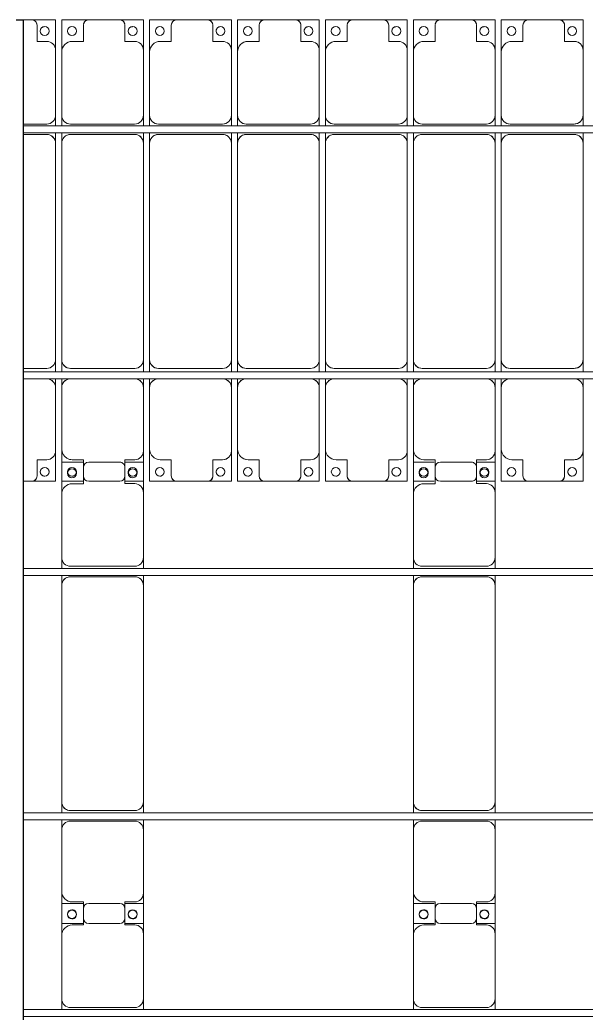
# Model space of a CAD drawing. Header units: millimetres. Extents: x -496478 to -186190, y -204059 to -87354.
# Drawn here: x -349212 to -345992, y -100932 to -95283 of the extents above; entities that cross this region are included whole.
import ezdxf

# ---------------------------------------------------------------- set-up
doc = ezdxf.new("R2010")
doc.units = ezdxf.units.MM
for name, color, linetype, lineweight in [('A-DETL-MBND', 5, 'Continuous', 9), ('A-GENM', 13, 'Continuous', 9), ('S-BEAM', 12, 'Continuous', 9)]:
    doc.layers.add(name, color=color, linetype=linetype, lineweight=lineweight)

# ---------------------------------------------------------------- blocks, each defined once
blk = doc.blocks.new('Dải phao đi lại kèm đỡ invester - DẢI PHAO ĐI LẠI-V1-BỐ TRÍ KHUNG KẾT CẤU BÈ PIN 01')
at = {"layer": 'A-DETL-MBND', "color": 8}
for p, q in [((89588.2, 1312.2), (89540, 1312.2)), ((89588.2, 1312.2), (89723.4, 1312.2)), ((89723.4, 1312.2), (89588.2, 1312.2)), ((89723.4, 1312.2), (89723.4, 1139.7)), ((89758.4, 1312.2), (89911.8, 1312.2)), ((89758.4, 1129.7), (89758.4, 1312.2)), ((89911.8, 1312.2), (89758.4, 1312.2)), ((90088.2, 1312.2), (89911.8, 1312.2)), ((90088.2, 1312.2), (90223.4, 1312.2)), ((90223.4, 1312.2), (90088.2, 1312.2)), ((90223.4, 1312.2), (90223.4, 1139.7)), ((90258.4, 1312.2), (90411.8, 1312.2)), ((90258.4, 1129.7), (90258.4, 1312.2)), ((90411.8, 1312.2), (90258.4, 1312.2)), ((90588.2, 1312.2), (90411.8, 1312.2)), ((90588.2, 1312.2), (90723.4, 1312.2)), ((90723.4, 1312.2), (90588.2, 1312.2)), ((90723.4, 1312.2), (90723.4, 1139.7)), ((90758.4, 1312.2), (90911.8, 1312.2)), ((90758.4, 1129.7), (90758.4, 1312.2)), ((90911.8, 1312.2), (90758.4, 1312.2)), ((91088.2, 1312.2), (90911.8, 1312.2)), ((91088.2, 1312.2), (91223.4, 1312.2)), ((91223.4, 1312.2), (91088.2, 1312.2)), ((91223.4, 1312.2), (91223.4, 1139.7)), ((91258.4, 1312.2), (91411.8, 1312.2)), ((91258.4, 1129.7), (91258.4, 1312.2)), ((91411.8, 1312.2), (91258.4, 1312.2)), ((91588.2, 1312.2), (91411.8, 1312.2)), ((91588.2, 1312.2), (91723.4, 1312.2)), ((91723.4, 1312.2), (91588.2, 1312.2)), ((91723.4, 1312.2), (91723.4, 1139.7)), ((91758.4, 1312.2), (91911.8, 1312.2)), ((91758.4, 1129.7), (91758.4, 1312.2)), ((91911.8, 1312.2), (91758.4, 1312.2)), ((92088.2, 1312.2), (91911.8, 1312.2)), ((92088.2, 1312.2), (92223.4, 1312.2)), ((92223.4, 1312.2), (92088.2, 1312.2)), ((92223.4, 1312.2), (92223.4, 1139.7)), ((92258.4, 1312.2), (92411.8, 1312.2)), ((92258.4, 1129.7), (92258.4, 1312.2)), ((92411.8, 1312.2), (92258.4, 1312.2)), ((92588.2, 1312.2), (92411.8, 1312.2)), ((92588.2, 1312.2), (92723.4, 1312.2)), ((92723.4, 1312.2), (92588.2, 1312.2)), ((92723.4, 1312.2), (92723.4, 1139.7)), ((89618.2, 1189.7), (89618.2, 1282.2)), ((89881.8, 1282.2), (89881.8, 1189.7)), ((90118.2, 1189.7), (90118.2, 1282.2)), ((90381.8, 1282.2), (90381.8, 1189.7)), ((90618.2, 1189.7), (90618.2, 1282.2)), ((90881.8, 1282.2), (90881.8, 1189.7)), ((91118.2, 1189.7), (91118.2, 1282.2)), ((91381.8, 1282.2), (91381.8, 1189.7)), ((91618.2, 1189.7), (91618.2, 1282.2)), ((91881.8, 1282.2), (91881.8, 1189.7)), ((92118.2, 1189.7), (92118.2, 1282.2)), ((92381.8, 1282.2), (92381.8, 1189.7)), ((92618.2, 1189.7), (92618.2, 1282.2)), ((89673.4, 1189.7), (89618.2, 1189.7)), ((89881.8, 1189.7), (89818.4, 1189.7)), ((90173.4, 1189.7), (90118.2, 1189.7)), ((90381.8, 1189.7), (90318.4, 1189.7)), ((90673.4, 1189.7), (90618.2, 1189.7)), ((90881.8, 1189.7), (90818.4, 1189.7)), ((91173.4, 1189.7), (91118.2, 1189.7)), ((91381.8, 1189.7), (91318.4, 1189.7)), ((91673.4, 1189.7), (91618.2, 1189.7)), ((91881.8, 1189.7), (91818.4, 1189.7)), ((92173.4, 1189.7), (92118.2, 1189.7)), ((92381.8, 1189.7), (92318.4, 1189.7)), ((92673.4, 1189.7), (92618.2, 1189.7)), ((89723.4, 769.7), (89723.4, 1139.7)), ((90223.4, 769.7), (90223.4, 1139.7)), ((90723.4, 769.7), (90723.4, 1139.7)), ((91223.4, 769.7), (91223.4, 1139.7)), ((91723.4, 769.7), (91723.4, 1139.7)), ((92223.4, 769.7), (92223.4, 1139.7)), ((92723.4, 769.7), (92723.4, 1139.7)), ((89758.4, 1129.7), (89758.4, 769.7)), ((90258.4, 1129.7), (90258.4, 769.7)), ((90758.4, 1129.7), (90758.4, 769.7)), ((91258.4, 1129.7), (91258.4, 769.7)), ((91758.4, 1129.7), (91758.4, 769.7)), ((92258.4, 1129.7), (92258.4, 769.7)), ((89723.4, 769.7), (89723.4, 709.7)), ((89758.4, 709.7), (89758.4, 769.7)), ((90223.4, 769.7), (90223.4, 709.7)), ((90258.4, 709.7), (90258.4, 769.7)), ((90723.4, 769.7), (90723.4, 709.7)), ((90758.4, 709.7), (90758.4, 769.7)), ((91223.4, 769.7), (91223.4, 709.7)), ((91258.4, 709.7), (91258.4, 769.7)), ((91723.4, 769.7), (91723.4, 709.7)), ((91758.4, 709.7), (91758.4, 769.7)), ((92223.4, 769.7), (92223.4, 709.7)), ((92258.4, 709.7), (92258.4, 769.7)), ((92723.4, 769.7), (92723.4, 709.7)), ((89540, 719.7), (89673.4, 719.7)), ((89808.4, 719.7), (90173.4, 719.7)), ((90308.4, 719.7), (90673.4, 719.7)), ((90808.4, 719.7), (91173.4, 719.7)), ((91308.4, 719.7), (91673.4, 719.7)), ((91808.4, 719.7), (92173.4, 719.7)), ((92308.4, 719.7), (92673.4, 719.7)), ((89673.4, 660.3), (89540, 660.3)), ((89723.4, 669.7), (89723.4, 610.3)), ((89758.4, 610.3), (89758.4, 669.7)), ((90173.4, 660.3), (89808.4, 660.3)), ((90223.4, 669.7), (90223.4, 610.3)), ((90258.4, 610.3), (90258.4, 669.7)), ((90673.4, 660.3), (90308.4, 660.3)), ((90723.4, 669.7), (90723.4, 610.3)), ((90758.4, 610.3), (90758.4, 669.7)), ((91173.4, 660.3), (90808.4, 660.3)), ((91223.4, 669.7), (91223.4, 610.3)), ((91258.4, 610.3), (91258.4, 669.7)), ((91673.4, 660.3), (91308.4, 660.3)), ((91723.4, 669.7), (91723.4, 610.3)), ((91758.4, 610.3), (91758.4, 669.7)), ((92173.4, 660.3), (91808.4, 660.3)), ((92223.4, 669.7), (92223.4, 610.3)), ((92258.4, 610.3), (92258.4, 669.7)), ((92673.4, 660.3), (92308.4, 660.3)), ((92723.4, 669.7), (92723.4, 610.3)), ((89723.4, -620.3), (89723.4, 610.3)), ((89758.4, 610.3), (89758.4, -620.3)), ((90223.4, -620.3), (90223.4, 610.3)), ((90258.4, 610.3), (90258.4, -620.3)), ((90723.4, -620.3), (90723.4, 610.3)), ((90758.4, 610.3), (90758.4, -620.3)), ((91223.4, -620.3), (91223.4, 610.3)), ((91258.4, 610.3), (91258.4, -620.3)), ((91723.4, -620.3), (91723.4, 610.3)), ((91758.4, 610.3), (91758.4, -620.3)), ((92223.4, -620.3), (92223.4, 610.3)), ((92258.4, 610.3), (92258.4, -620.3)), ((92723.4, -620.3), (92723.4, 610.3)), ((89723.4, -620.3), (89723.4, -690.3)), ((89758.4, -690.3), (89758.4, -620.3)), ((90223.4, -620.3), (90223.4, -690.3)), ((90258.4, -690.3), (90258.4, -620.3)), ((90723.4, -620.3), (90723.4, -690.3)), ((90758.4, -690.3), (90758.4, -620.3)), ((91223.4, -620.3), (91223.4, -690.3)), ((91258.4, -690.3), (91258.4, -620.3)), ((91723.4, -620.3), (91723.4, -690.3)), ((91758.4, -690.3), (91758.4, -620.3)), ((92223.4, -620.3), (92223.4, -690.3)), ((92258.4, -690.3), (92258.4, -620.3)), ((92723.4, -620.3), (92723.4, -690.3)), ((89540, -670.3), (89673.4, -670.3)), ((89808.4, -670.3), (90173.4, -670.3)), ((90308.4, -670.3), (90673.4, -670.3)), ((90808.4, -670.3), (91173.4, -670.3)), ((91308.4, -670.3), (91673.4, -670.3)), ((91808.4, -670.3), (92173.4, -670.3)), ((92308.4, -670.3), (92673.4, -670.3)), ((89723.4, -730.3), (89723.4, -779.7)), ((89758.4, -779.7), (89758.4, -730.3)), ((90223.4, -730.3), (90223.4, -779.7)), ((90258.4, -779.7), (90258.4, -730.3)), ((90723.4, -730.3), (90723.4, -779.7)), ((90758.4, -779.7), (90758.4, -730.3)), ((91223.4, -730.3), (91223.4, -779.7)), ((91258.4, -779.7), (91258.4, -730.3)), ((91723.4, -730.3), (91723.4, -779.7)), ((91758.4, -779.7), (91758.4, -730.3)), ((92223.4, -730.3), (92223.4, -779.7)), ((92258.4, -779.7), (92258.4, -730.3)), ((92723.4, -730.3), (92723.4, -779.7)), ((89723.4, -1139.7), (89723.4, -779.7)), ((89758.4, -779.7), (89758.4, -1129.7)), ((90223.4, -1139.7), (90223.4, -779.7)), ((90258.4, -779.7), (90258.4, -1129.7)), ((90723.4, -1139.7), (90723.4, -779.7)), ((90758.4, -779.7), (90758.4, -1129.7)), ((91223.4, -1139.7), (91223.4, -779.7)), ((91258.4, -779.7), (91258.4, -1129.7)), ((91723.4, -1139.7), (91723.4, -779.7)), ((91758.4, -779.7), (91758.4, -1129.7)), ((92223.4, -1139.7), (92223.4, -779.7)), ((92258.4, -779.7), (92258.4, -1129.7)), ((92723.4, -1139.7), (92723.4, -779.7)), ((89758.4, -1312.2), (89758.4, -1129.7)), ((90258.4, -1312.2), (90258.4, -1129.7)), ((90758.4, -1312.2), (90758.4, -1129.7)), ((91258.4, -1312.2), (91258.4, -1129.7)), ((91758.4, -1312.2), (91758.4, -1129.7)), ((92258.4, -1312.2), (92258.4, -1129.7)), ((89723.4, -1139.7), (89723.4, -1312.2)), ((90223.4, -1139.7), (90223.4, -1312.2)), ((90723.4, -1139.7), (90723.4, -1312.2)), ((91223.4, -1139.7), (91223.4, -1312.2)), ((91723.4, -1139.7), (91723.4, -1312.2)), ((92223.4, -1139.7), (92223.4, -1312.2)), ((92723.4, -1139.7), (92723.4, -1312.2)), ((89618.2, -1282.2), (89618.2, -1189.7)), ((89618.2, -1189.7), (89673.4, -1189.7)), ((89818.4, -1189.7), (89881.8, -1189.7)), ((89881.8, -1189.7), (89881.8, -1282.2)), ((90118.2, -1282.2), (90118.2, -1189.7)), ((90118.2, -1189.7), (90173.4, -1189.7)), ((90318.4, -1189.7), (90381.8, -1189.7)), ((90381.8, -1189.7), (90381.8, -1282.2)), ((90618.2, -1282.2), (90618.2, -1189.7)), ((90618.2, -1189.7), (90673.4, -1189.7)), ((90818.4, -1189.7), (90881.8, -1189.7)), ((90881.8, -1189.7), (90881.8, -1282.2)), ((91118.2, -1282.2), (91118.2, -1189.7)), ((91118.2, -1189.7), (91173.4, -1189.7)), ((91318.4, -1189.7), (91381.8, -1189.7)), ((91381.8, -1189.7), (91381.8, -1282.2)), ((91618.2, -1282.2), (91618.2, -1189.7)), ((91618.2, -1189.7), (91673.4, -1189.7)), ((91818.4, -1189.7), (91881.8, -1189.7)), ((91881.8, -1189.7), (91881.8, -1282.2)), ((92118.2, -1282.2), (92118.2, -1189.7)), ((92118.2, -1189.7), (92173.4, -1189.7)), ((92318.4, -1189.7), (92381.8, -1189.7)), ((92381.8, -1189.7), (92381.8, -1282.2)), ((92618.2, -1282.2), (92618.2, -1189.7)), ((92618.2, -1189.7), (92673.4, -1189.7)), ((89540, -1312.2), (89588.2, -1312.2)), ((89723.4, -1312.2), (89588.2, -1312.2)), ((89588.2, -1312.2), (89723.4, -1312.2)), ((89881.8, -1312.2), (89758.4, -1312.2)), ((89911.8, -1312.2), (90088.2, -1312.2)), ((90223.4, -1312.2), (90118.2, -1312.2)), ((90411.8, -1312.2), (90258.4, -1312.2)), ((90258.4, -1312.2), (90411.8, -1312.2)), ((90411.8, -1312.2), (90588.2, -1312.2)), ((90723.4, -1312.2), (90588.2, -1312.2)), ((90588.2, -1312.2), (90723.4, -1312.2)), ((90911.8, -1312.2), (90758.4, -1312.2)), ((90758.4, -1312.2), (90911.8, -1312.2)), ((90911.8, -1312.2), (91088.2, -1312.2)), ((91223.4, -1312.2), (91088.2, -1312.2)), ((91088.2, -1312.2), (91223.4, -1312.2)), ((91411.8, -1312.2), (91258.4, -1312.2)), ((91258.4, -1312.2), (91411.8, -1312.2)), ((91411.8, -1312.2), (91588.2, -1312.2)), ((91723.4, -1312.2), (91588.2, -1312.2)), ((91588.2, -1312.2), (91723.4, -1312.2)), ((91876.4, -1312.2), (91758.4, -1312.2)), ((91911.8, -1312.2), (92088.2, -1312.2)), ((92223.4, -1312.2), (92118.2, -1312.2)), ((92411.8, -1312.2), (92258.4, -1312.2)), ((92258.4, -1312.2), (92411.8, -1312.2)), ((92411.8, -1312.2), (92588.2, -1312.2)), ((92723.4, -1312.2), (92588.2, -1312.2)), ((92588.2, -1312.2), (92723.4, -1312.2))]:
    blk.add_line(p, q, dxfattribs=at)
for centre, radius, start, end in [((89588.2, 1282.2), 30, 360, 90), ((89588.2, 1282.2), 30, 75, 90), ((89588.2, 1282.2), 30, 15, 90), ((89588.2, 1282.2), 30, 75, 90), ((89911.8, 1282.2), 30, 90, 180), ((89911.8, 1282.2), 30, 90, 165), ((89911.8, 1282.2), 30, 90, 105), ((89911.8, 1282.2), 30, 90, 105), ((90088.2, 1282.2), 30, 0, 90), ((90088.2, 1282.2), 30, 75, 90), ((90088.2, 1282.2), 30, 15, 90), ((90088.2, 1282.2), 30, 75, 90), ((90411.8, 1282.2), 30, 90, 180), ((90411.8, 1282.2), 30, 90, 165), ((90411.8, 1282.2), 30, 90, 105), ((90411.8, 1282.2), 30, 90, 105), ((90588.2, 1282.2), 30, 0, 90), ((90588.2, 1282.2), 30, 75, 90), ((90588.2, 1282.2), 30, 15, 90), ((90588.2, 1282.2), 30, 75, 90), ((90911.8, 1282.2), 30, 90, 180), ((90911.8, 1282.2), 30, 90, 165), ((90911.8, 1282.2), 30, 90, 105), ((90911.8, 1282.2), 30, 90, 105), ((91088.2, 1282.2), 30, 360, 90), ((91088.2, 1282.2), 30, 75, 90), ((91088.2, 1282.2), 30, 15, 90), ((91088.2, 1282.2), 30, 75, 90), ((91411.8, 1282.2), 30, 90, 180), ((91411.8, 1282.2), 30, 90, 165), ((91411.8, 1282.2), 30, 90, 105), ((91411.8, 1282.2), 30, 90, 105), ((91588.2, 1282.2), 30, 0, 90), ((91588.2, 1282.2), 30, 75, 90), ((91588.2, 1282.2), 30, 15, 90), ((91588.2, 1282.2), 30, 75, 90), ((91911.8, 1282.2), 30, 90, 180), ((91911.8, 1282.2), 30, 90, 165), ((91911.8, 1282.2), 30, 90, 105), ((91911.8, 1282.2), 30, 90, 105), ((92088.2, 1282.2), 30, 0, 90), ((92088.2, 1282.2), 30, 75, 90), ((92088.2, 1282.2), 30, 15, 90), ((92088.2, 1282.2), 30, 75, 90), ((92411.8, 1282.2), 30, 90, 180), ((92411.8, 1282.2), 30, 90, 165), ((92411.8, 1282.2), 30, 90, 105), ((92411.8, 1282.2), 30, 90, 105), ((92588.2, 1282.2), 30, 360, 90), ((92588.2, 1282.2), 30, 75, 90), ((92588.2, 1282.2), 30, 15, 90), ((92588.2, 1282.2), 30, 75, 90), ((89661.8, 1248.6), 25, 90, 270), ((89661.8, 1248.6), 25, 150, 180), ((89661.8, 1248.6), 25, 120, 135), ((89661.8, 1248.6), 25, 90, 105), ((89661.8, 1248.6), 25, 270, 90), ((89816.8, 1248.6), 25, 90, 270), ((89816.8, 1248.6), 25, 270, 90), ((90161.8, 1248.6), 25, 90, 270), ((90161.8, 1248.6), 25, 150, 180), ((90161.8, 1248.6), 25, 120, 135), ((90161.8, 1248.6), 25, 90, 105), ((90161.8, 1248.6), 25, 270, 90), ((90316.8, 1248.6), 25, 90, 270), ((90316.8, 1248.6), 25, 270, 90), ((90661.8, 1248.6), 25, 90, 270), ((90661.8, 1248.6), 25, 150, 180), ((90661.8, 1248.6), 25, 120, 135), ((90661.8, 1248.6), 25, 90, 105), ((90661.8, 1248.6), 25, 270, 90), ((90816.8, 1248.6), 25, 90, 270), ((90816.8, 1248.6), 25, 270, 90), ((91161.8, 1248.6), 25, 90, 270), ((91161.8, 1248.6), 25, 150, 180), ((91161.8, 1248.6), 25, 120, 135), ((91161.8, 1248.6), 25, 90, 105), ((91161.8, 1248.6), 25, 270, 90), ((91316.8, 1248.6), 25, 90, 270), ((91316.8, 1248.6), 25, 270, 90), ((91661.8, 1248.6), 25, 90, 270), ((91661.8, 1248.6), 25, 150, 180), ((91661.8, 1248.6), 25, 120, 135), ((91661.8, 1248.6), 25, 90, 105), ((91661.8, 1248.6), 25, 270, 90), ((91816.8, 1248.6), 25, 90, 270), ((91816.8, 1248.6), 25, 270, 90), ((92161.8, 1248.6), 25, 90, 270), ((92161.8, 1248.6), 25, 150, 180), ((92161.8, 1248.6), 25, 120, 135), ((92161.8, 1248.6), 25, 90, 105), ((92161.8, 1248.6), 25, 270, 90), ((92316.8, 1248.6), 25, 90, 270), ((92316.8, 1248.6), 25, 270, 90), ((92661.8, 1248.6), 25, 90, 270), ((92661.8, 1248.6), 25, 150, 180), ((92661.8, 1248.6), 25, 120, 135), ((92661.8, 1248.6), 25, 90, 105), ((92661.8, 1248.6), 25, 270, 90), ((89673.4, 1139.7), 50, 0, 90), ((89673.4, 1139.7), 50, 45, 90), ((89818.4, 1129.7), 60, 90, 180), ((89818.4, 1129.7), 60, 90, 135), ((90173.4, 1139.7), 50, 360, 90), ((90173.4, 1139.7), 50, 45, 90), ((90318.4, 1129.7), 60, 90, 180), ((90318.4, 1129.7), 60, 90, 135), ((90673.4, 1139.7), 50, 360, 90), ((90673.4, 1139.7), 50, 45, 90), ((90818.4, 1129.7), 60, 90, 180), ((90818.4, 1129.7), 60, 90, 135), ((91173.4, 1139.7), 50, 0, 90), ((91173.4, 1139.7), 50, 45, 90), ((91318.4, 1129.7), 60, 90, 180), ((91318.4, 1129.7), 60, 90, 135), ((91673.4, 1139.7), 50, 360, 90), ((91673.4, 1139.7), 50, 45, 90), ((91818.4, 1129.7), 60, 90, 180), ((91818.4, 1129.7), 60, 90, 135), ((92173.4, 1139.7), 50, 360, 90), ((92173.4, 1139.7), 50, 45, 90), ((92318.4, 1129.7), 60, 90, 180), ((92318.4, 1129.7), 60, 90, 135), ((92673.4, 1139.7), 50, 0, 90), ((92673.4, 1139.7), 50, 45, 83.096), ((89673.4, 769.7), 50, 270, 0), ((89808.4, 769.7), 50, 180, 270), ((90173.4, 769.7), 50, 270, 0), ((90308.4, 769.7), 50, 180, 270), ((90673.4, 769.7), 50, 270, 360), ((90808.4, 769.7), 50, 180, 270), ((91173.4, 769.7), 50, 270, 0), ((91308.4, 769.7), 50, 180, 270), ((91673.4, 769.7), 50, 270, 360), ((91808.4, 769.7), 50, 180, 270), ((92173.4, 769.7), 50, 270, 360), ((92308.4, 769.7), 50, 180, 270), ((92673.4, 769.7), 50, 270, 0), ((89673.4, 769.7), 50, 270, 315), ((89808.4, 769.7), 50, 225, 270), ((90173.4, 769.7), 50, 270, 315), ((90308.4, 769.7), 50, 225, 270), ((90673.4, 769.7), 50, 270, 315), ((90808.4, 769.7), 50, 225, 270), ((91173.4, 769.7), 50, 270, 315), ((91308.4, 769.7), 50, 225, 270), ((91673.4, 769.7), 50, 270, 315), ((91808.4, 769.7), 50, 225, 270), ((92173.4, 769.7), 50, 270, 315), ((92308.4, 769.7), 50, 225, 270), ((92673.4, 769.7), 50, 276.8968, 315), ((89673.4, 610.3), 50, 360, 90), ((89673.4, 610.3), 50, 15, 90), ((89808.4, 610.3), 50, 90, 180), ((89808.4, 610.3), 50, 105, 180), ((90173.4, 610.3), 50, 0, 90), ((90173.4, 610.3), 50, 15, 90), ((90308.4, 610.3), 50, 90, 180), ((90308.4, 610.3), 50, 139.8229, 180), ((90308.4, 610.3), 50, 105, 135), ((90673.4, 610.3), 50, 360, 90), ((90673.4, 610.3), 50, 15, 90), ((90808.4, 610.3), 50, 90, 180), ((90808.4, 610.3), 50, 105, 180), ((91173.4, 610.3), 50, 0, 90), ((91173.4, 610.3), 50, 15, 90), ((91308.4, 610.3), 50, 90, 180), ((91308.4, 610.3), 50, 105, 180), ((91673.4, 610.3), 50, 0, 90), ((91673.4, 610.3), 50, 15, 90), ((91808.4, 610.3), 50, 90, 180), ((91808.4, 610.3), 50, 105, 180), ((92173.4, 610.3), 50, 0, 90), ((92173.4, 610.3), 50, 15, 90), ((92308.4, 610.3), 50, 90, 180), ((92308.4, 610.3), 50, 105, 180), ((92673.4, 610.3), 50, 360, 90), ((92673.4, 610.3), 50, 15, 83.1041), ((89673.4, -620.3), 50, 270, 0), ((89673.4, -620.3), 50, 270, 0), ((89808.4, -620.3), 50, 180, 270), ((90173.4, -620.3), 50, 270, 360), ((90173.4, -620.3), 50, 270, 360), ((90308.4, -620.3), 50, 180, 270), ((90673.4, -620.3), 50, 270, 360), ((90673.4, -620.3), 50, 270, 360), ((90808.4, -620.3), 50, 180, 270), ((91173.4, -620.3), 50, 270, 360), ((91173.4, -620.3), 50, 270, 360), ((91308.4, -620.3), 50, 180, 270), ((91673.4, -620.3), 50, 270, 360), ((91673.4, -620.3), 50, 270, 360), ((91808.4, -620.3), 50, 180, 270), ((92173.4, -620.3), 50, 270, 360), ((92173.4, -620.3), 50, 270, 360), ((92308.4, -620.3), 50, 180, 270), ((92673.4, -620.3), 50, 270, 360), ((92673.4, -620.3), 50, 276.8755, 360), ((89808.4, -620.3), 50, 195, 270), ((90308.4, -620.3), 50, 195, 270), ((90808.4, -620.3), 50, 195, 270), ((91308.4, -620.3), 50, 195, 270), ((91808.4, -620.3), 50, 195, 270), ((92308.4, -620.3), 50, 195, 270), ((89673.4, -779.7), 50, 360, 84.2019), ((89673.4, -779.7), 50, 45, 84.2019), ((89808.4, -779.7), 50, 95.7981, 180), ((89808.4, -779.7), 50, 95.7981, 135), ((90173.4, -779.7), 50, 0, 84.2019), ((90173.4, -779.7), 50, 45, 84.2019), ((90308.4, -779.7), 50, 95.7981, 180), ((90308.4, -779.7), 50, 95.7981, 135), ((90673.4, -779.7), 50, 360, 84.2019), ((90673.4, -779.7), 50, 45, 84.2019), ((90808.4, -779.7), 50, 95.7981, 180), ((90808.4, -779.7), 50, 95.7981, 135), ((91173.4, -779.7), 50, 360, 84.2019), ((91173.4, -779.7), 50, 45, 84.2019), ((91308.4, -779.7), 50, 95.7981, 180), ((91308.4, -779.7), 50, 95.7981, 135), ((91673.4, -779.7), 50, 0, 84.2019), ((91673.4, -779.7), 50, 45, 84.2019), ((91808.4, -779.7), 50, 95.7981, 180), ((91808.4, -779.7), 50, 95.7981, 135), ((92173.4, -779.7), 50, 360, 84.2019), ((92173.4, -779.7), 50, 45, 84.2019), ((92308.4, -779.7), 50, 95.7981, 180), ((92308.4, -779.7), 50, 95.7981, 135), ((92673.4, -779.7), 50, 0, 83.1254), ((92673.4, -779.7), 50, 45, 83.1254), ((89818.4, -1129.7), 60, 180, 239.9992), ((90318.4, -1129.7), 60, 180, 270), ((90818.4, -1129.7), 60, 180, 270), ((91318.4, -1129.7), 60, 180, 270), ((91818.4, -1129.7), 60, 180, 270), ((92318.4, -1129.7), 60, 180, 270), ((89673.4, -1139.7), 50, 270, 0), ((89673.4, -1139.7), 50, 270, 315), ((89818.4, -1129.7), 60, 225, 239.9992), ((89818.4, -1129.7), 60, 240, 270), ((89818.4, -1129.7), 60, 240, 270), ((90173.4, -1139.7), 50, 270, 360), ((90173.4, -1139.7), 50, 270, 315), ((90318.4, -1129.7), 60, 225, 270), ((90673.4, -1139.7), 50, 270, 360), ((90673.4, -1139.7), 50, 270, 315), ((90818.4, -1129.7), 60, 225, 270), ((91173.4, -1139.7), 50, 270, 0), ((91173.4, -1139.7), 50, 270, 315), ((91318.4, -1129.7), 60, 225, 270), ((91673.4, -1139.7), 50, 270, 0), ((91673.4, -1139.7), 50, 270, 315), ((91818.4, -1129.7), 60, 225, 270), ((92173.4, -1139.7), 50, 270, 360), ((92173.4, -1139.7), 50, 270, 315), ((92318.4, -1129.7), 60, 225, 270), ((92673.4, -1139.7), 50, 270, 0), ((92673.4, -1139.7), 50, 276.8675, 315), ((89661.8, -1258.6), 25, 90, 270), ((89661.8, -1258.6), 25, 270, 90), ((89816.8, -1258.6), 25, 90, 270), ((89816.8, -1258.6), 25, 270, 90), ((90161.8, -1258.6), 25, 90, 270), ((90161.8, -1258.6), 25, 270, 90), ((90316.8, -1258.6), 25, 90, 270), ((90316.8, -1258.6), 25, 270, 90), ((90661.8, -1258.6), 25, 90, 270), ((90661.8, -1258.6), 25, 270, 90), ((90816.8, -1258.6), 25, 90, 270), ((90816.8, -1258.6), 25, 270, 90), ((91161.8, -1258.6), 25, 90, 270), ((91161.8, -1258.6), 25, 270, 90), ((91316.8, -1258.6), 25, 90, 270), ((91316.8, -1258.6), 25, 270, 90), ((91661.8, -1258.6), 25, 90, 270), ((91661.8, -1258.6), 25, 270, 90), ((91816.8, -1258.6), 25, 90, 270), ((91816.8, -1258.6), 25, 270, 90), ((92161.8, -1258.6), 25, 90, 270), ((92161.8, -1258.6), 25, 270, 90), ((92316.8, -1258.6), 25, 90, 270), ((92316.8, -1258.6), 25, 270, 90), ((92661.8, -1258.6), 25, 90, 270), ((92661.8, -1258.6), 25, 270, 90), ((89588.2, -1282.2), 30, 270, 0), ((89588.2, -1282.2), 30, 270, 345), ((89588.2, -1282.2), 30, 315, 330), ((89588.2, -1282.2), 30, 315, 330), ((89661.8, -1258.6), 25, 165, 270), ((89661.8, -1258.6), 25, 0, 15), ((89816.8, -1258.6), 25, 270, 285), ((89911.8, -1282.2), 30, 180, 270), ((90088.2, -1282.2), 30, 270, 360), ((90161.8, -1258.6), 25, 165, 270), ((90316.8, -1258.6), 25, 165, 180), ((90316.8, -1258.6), 25, 270, 285), ((90411.8, -1282.2), 30, 180, 270), ((90411.8, -1282.2), 30, 195, 270), ((90588.2, -1282.2), 30, 270, 360), ((90588.2, -1282.2), 30, 270, 345), ((90588.2, -1282.2), 30, 315, 330), ((90588.2, -1282.2), 30, 315, 330), ((90661.8, -1258.6), 25, 165, 270), ((90661.8, -1258.6), 25, 360, 15), ((90816.8, -1258.6), 25, 165, 180), ((90816.8, -1258.6), 25, 270, 285), ((90911.8, -1282.2), 30, 180, 270), ((90911.8, -1282.2), 30, 195, 270), ((91088.2, -1282.2), 30, 270, 0), ((91088.2, -1282.2), 30, 270, 345), ((91088.2, -1282.2), 30, 315, 330), ((91088.2, -1282.2), 30, 315, 330), ((91161.8, -1258.6), 25, 165, 270), ((91161.8, -1258.6), 25, 0, 15), ((91316.8, -1258.6), 25, 165, 180), ((91316.8, -1258.6), 25, 270, 285), ((91411.8, -1282.2), 30, 180, 270), ((91411.8, -1282.2), 30, 195, 270), ((91588.2, -1282.2), 30, 270, 0), ((91588.2, -1282.2), 30, 270, 345), ((91588.2, -1282.2), 30, 315, 330), ((91588.2, -1282.2), 30, 315, 330), ((91661.8, -1258.6), 25, 165, 270), ((91661.8, -1258.6), 25, 0, 15), ((91816.8, -1258.6), 25, 270, 285), ((91911.8, -1282.2), 30, 180, 270), ((92088.2, -1282.2), 30, 270, 0), ((92161.8, -1258.6), 25, 165, 270), ((92316.8, -1258.6), 25, 165, 180), ((92316.8, -1258.6), 25, 270, 285), ((92411.8, -1282.2), 30, 180, 270), ((92411.8, -1282.2), 30, 195, 270), ((92588.2, -1282.2), 30, 270, 360), ((92588.2, -1282.2), 30, 270, 345), ((92588.2, -1282.2), 30, 315, 330), ((92588.2, -1282.2), 30, 315, 330), ((92661.8, -1258.6), 25, 165, 270), ((92661.8, -1258.6), 25, 0, 15), ((89588.2, -1282.2), 30, 270, 285), ((89588.2, -1282.2), 30, 270, 285), ((90411.8, -1282.2), 30, 255, 270), ((90411.8, -1282.2), 30, 255, 270), ((90588.2, -1282.2), 30, 270, 285), ((90588.2, -1282.2), 30, 270, 285), ((90911.8, -1282.2), 30, 255, 270), ((90911.8, -1282.2), 30, 255, 270), ((91088.2, -1282.2), 30, 270, 285), ((91088.2, -1282.2), 30, 270, 285), ((91411.8, -1282.2), 30, 255, 270), ((91411.8, -1282.2), 30, 255, 270), ((91588.2, -1282.2), 30, 270, 285), ((91588.2, -1282.2), 30, 270, 285), ((92411.8, -1282.2), 30, 255, 270), ((92411.8, -1282.2), 30, 255, 270), ((92588.2, -1282.2), 30, 270, 285), ((92588.2, -1282.2), 30, 270, 285)]:
    blk.add_arc(centre, radius, start, end, dxfattribs=at)
blk = doc.blocks.new('Dai phao do pin - DẢI PHAO ĐỠ PIN-V46-BỐ TRÍ KHUNG KẾT CẤU BÈ PIN 01')
at = {"layer": 'A-DETL-MBND', "color": 8}
for p, q in [((65968, 241.6), (66029.7, 241.6)), ((66389.7, 241.6), (66029.7, 241.6)), ((66389.7, 241.6), (66572.2, 241.6)), ((66457.8, 241.6), (66640.3, 241.6)), ((66457.8, 118.2), (66457.8, 241.6)), ((66572.2, 241.6), (66572.2, 118.2)), ((66990.3, 241.6), (66640.3, 241.6)), ((66990.3, 241.6), (67048, 241.6)), ((67088, 241.6), (67149.7, 241.6)), ((68380.3, 241.6), (67149.7, 241.6)), ((68380.3, 241.6), (68438, 241.6)), ((68478, 241.6), (68539.7, 241.6)), ((68899.7, 241.6), (68539.7, 241.6)), ((68899.7, 241.6), (69082.2, 241.6)), ((69082.2, 241.6), (69082.2, 118.2)), ((65979.7, 191.6), (65979.7, -173.4)), ((66449.7, 118.2), (66449.7, 181.6)), ((66580.3, 181.6), (66580.3, 118.2)), ((67040.3, -173.4), (67040.3, 191.6)), ((67099.7, 191.6), (67099.7, -173.4)), ((68430.3, -173.4), (68430.3, 191.6)), ((68489.7, 191.6), (68489.7, -173.4)), ((68959.7, 118.2), (68959.7, 181.6)), ((66542.2, 118.2), (66449.7, 118.2)), ((66580.3, 118.2), (66487.8, 118.2)), ((69052.2, 118.2), (68959.7, 118.2)), ((66457.8, 88.2), (66457.8, -88.2)), ((66572.2, -88.2), (66572.2, 88.2)), ((69082.2, -88.2), (69082.2, 88.2)), ((66449.7, -173.4), (66449.7, -118.2)), ((66449.7, -118.2), (66542.2, -118.2)), ((66457.8, -223.4), (66457.8, -118.2)), ((66487.8, -118.2), (66580.3, -118.2)), ((66572.2, -118.2), (66572.2, -223.4)), ((66580.3, -118.2), (66580.3, -173.4)), ((68959.7, -173.4), (68959.7, -118.2)), ((68959.7, -118.2), (69052.2, -118.2)), ((69082.2, -118.2), (69082.2, -223.4)), ((66029.7, -223.4), (65968, -223.4)), ((66029.7, -223.4), (66399.7, -223.4)), ((66572.2, -223.4), (66399.7, -223.4)), ((66630.3, -223.4), (66457.8, -223.4)), ((66630.3, -223.4), (66990.3, -223.4)), ((67048, -223.4), (66990.3, -223.4)), ((67149.7, -223.4), (67088, -223.4)), ((67149.7, -223.4), (68380.3, -223.4)), ((68438, -223.4), (68380.3, -223.4)), ((68539.7, -223.4), (68478, -223.4)), ((68539.7, -223.4), (68909.7, -223.4)), ((69082.2, -223.4), (68909.7, -223.4))]:
    blk.add_line(p, q, dxfattribs=at)
for centre, radius, start, end in [((66029.7, 191.6), 50, 90, 180), ((66029.7, 191.6), 50, 135, 180), ((66389.7, 181.6), 60, 0, 90), ((66640.3, 181.6), 60, 90, 180), ((66990.3, 191.6), 50, 0, 90), ((66990.3, 191.6), 50, 0, 45), ((67149.7, 191.6), 50, 90, 180), ((67149.7, 191.6), 50, 105, 180), ((68380.3, 191.6), 50, 0, 90), ((68380.3, 191.6), 50, 15, 90), ((68539.7, 191.6), 50, 90, 180), ((68539.7, 191.6), 50, 135, 180), ((68899.7, 181.6), 60, 0, 90), ((66389.7, 181.6), 60, 0, 45), ((66508.6, 183.2), 25, 0, 180), ((66508.6, 183.2), 25, 180, 0), ((66511.4, 183.2), 25, 0, 180), ((66511.4, 183.2), 25, 180, 0), ((66511.4, 183.2), 25, 180, 195), ((66640.3, 181.6), 60, 135, 180), ((68899.7, 181.6), 60, 0, 45), ((69018.6, 183.2), 25, 0, 180), ((69018.6, 183.2), 25, 180, 360), ((66487.8, 88.2), 30, 90, 180), ((66542.2, 88.2), 30, 360, 90), ((69052.2, 88.2), 30, 0, 90), ((66487.8, -88.2), 30, 180, 270), ((66542.2, -88.2), 30, 270, 360), ((69052.2, -88.2), 30, 270, 0), ((66508.6, -161.8), 25, 0, 180), ((66508.6, -161.8), 25, 180, 0), ((66511.4, -161.8), 25, 0, 180), ((66511.4, -161.8), 25, 120, 180), ((66511.4, -161.8), 25, 180, 360), ((66511.4, -161.8), 25, 75, 105), ((66508.6, -161.8), 25, 75, 90), ((66508.6, -161.8), 25, 30, 45), ((66508.6, -161.8), 25, 0, 15), ((69018.6, -161.8), 25, 0, 180), ((69018.6, -161.8), 25, 180, 0), ((69018.6, -161.8), 25, 60, 90), ((69018.6, -161.8), 25, 30, 45), ((69018.6, -161.8), 25, 0, 15), ((66029.7, -173.4), 50, 180, 270), ((66029.7, -173.4), 50, 180, 225), ((66399.7, -173.4), 50, 270, 0), ((66399.7, -173.4), 50, 315, 0), ((66630.3, -173.4), 50, 180, 270), ((66630.3, -173.4), 50, 180, 225), ((66990.3, -173.4), 50, 270, 0), ((66990.3, -173.4), 50, 315, 360), ((67149.7, -173.4), 50, 180, 270), ((67149.7, -173.4), 50, 180, 270), ((68380.3, -173.4), 50, 270, 0), ((68380.3, -173.4), 50, 285, 0), ((68539.7, -173.4), 50, 180, 270), ((68539.7, -173.4), 50, 180, 225), ((68909.7, -173.4), 50, 270, 360), ((68909.7, -173.4), 50, 315, 360)]:
    blk.add_arc(centre, radius, start, end, dxfattribs=at)
blk = doc.blocks.new('Dai phao do pin - DẢI PHAO ĐỠ PIN-V47-BỐ TRÍ KHUNG KẾT CẤU BÈ PIN 01')
at = {"layer": 'A-DETL-MBND', "color": 8}
for p, q in [((65968, 241.6), (66029.7, 241.6)), ((66389.7, 241.6), (66029.7, 241.6)), ((66389.7, 241.6), (66572.2, 241.6)), ((66457.8, 241.6), (66640.3, 241.6)), ((66457.8, 123.6), (66457.8, 241.6)), ((66572.2, 241.6), (66572.2, 123.6)), ((66990.3, 241.6), (66640.3, 241.6)), ((66990.3, 241.6), (67048, 241.6)), ((67088, 241.6), (67149.7, 241.6)), ((68380.3, 241.6), (67149.7, 241.6)), ((68380.3, 241.6), (68438, 241.6)), ((68478, 241.6), (68539.7, 241.6)), ((68899.7, 241.6), (68539.7, 241.6)), ((68899.7, 241.6), (69082.2, 241.6)), ((69082.2, 241.6), (69082.2, 123.6)), ((65979.7, 191.6), (65979.7, -173.4)), ((66449.7, 118.2), (66449.7, 181.6)), ((66580.3, 181.6), (66580.3, 118.2)), ((67040.3, -173.4), (67040.3, 191.6)), ((67099.7, 191.6), (67099.7, -173.4)), ((68430.3, -173.4), (68430.3, 191.6)), ((68489.7, 191.6), (68489.7, -173.4)), ((68959.7, 118.2), (68959.7, 181.6)), ((66542.2, 118.2), (66449.7, 118.2)), ((66580.3, 118.2), (66487.8, 118.2)), ((69052.2, 118.2), (68959.7, 118.2)), ((66457.8, 88.2), (66457.8, -88.2)), ((66572.2, -88.2), (66572.2, 88.2)), ((69082.2, -88.2), (69082.2, 88.2)), ((66449.7, -173.4), (66449.7, -118.2)), ((66449.7, -118.2), (66542.2, -118.2)), ((66457.8, -223.4), (66457.8, -118.2)), ((66487.8, -118.2), (66580.3, -118.2)), ((66572.2, -118.2), (66572.2, -223.4)), ((66580.3, -118.2), (66580.3, -173.4)), ((68959.7, -173.4), (68959.7, -118.2)), ((68959.7, -118.2), (69052.2, -118.2)), ((69082.2, -118.2), (69082.2, -223.4)), ((66029.7, -223.4), (65968, -223.4)), ((66029.7, -223.4), (66399.7, -223.4)), ((66572.2, -223.4), (66399.7, -223.4)), ((66630.3, -223.4), (66457.8, -223.4)), ((66630.3, -223.4), (66990.3, -223.4)), ((67048, -223.4), (66990.3, -223.4)), ((67149.7, -223.4), (67088, -223.4)), ((67149.7, -223.4), (68380.3, -223.4)), ((68438, -223.4), (68380.3, -223.4)), ((68539.7, -223.4), (68478, -223.4)), ((68539.7, -223.4), (68909.7, -223.4)), ((69082.2, -223.4), (68909.7, -223.4))]:
    blk.add_line(p, q, dxfattribs=at)
for centre, radius, start, end in [((66029.7, 191.6), 50, 90, 180), ((66029.7, 191.6), 50, 135, 180), ((66389.7, 181.6), 60, 0, 90), ((66640.3, 181.6), 60, 90, 180), ((66990.3, 191.6), 50, 0, 90), ((66990.3, 191.6), 50, 0, 45), ((67149.7, 191.6), 50, 90, 180), ((67149.7, 191.6), 50, 105, 180), ((68380.3, 191.6), 50, 0, 90), ((68380.3, 191.6), 50, 15, 90), ((68539.7, 191.6), 50, 90, 180), ((68539.7, 191.6), 50, 135, 180), ((68899.7, 181.6), 60, 0, 90), ((66389.7, 181.6), 60, 0, 45), ((66508.6, 183.2), 25, 0, 180), ((66508.6, 183.2), 25, 180, 0), ((66511.4, 183.2), 25, 0, 180), ((66511.4, 183.2), 25, 180, 0), ((66511.4, 183.2), 25, 180, 195), ((66640.3, 181.6), 60, 135, 180), ((68899.7, 181.6), 60, 0, 45), ((69018.6, 183.2), 25, 0, 180), ((69018.6, 183.2), 25, 180, 360), ((66487.8, 88.2), 30, 90, 180), ((66542.2, 88.2), 30, 360, 90), ((69052.2, 88.2), 30, 0, 90), ((66487.8, -88.2), 30, 180, 270), ((66542.2, -88.2), 30, 270, 360), ((69052.2, -88.2), 30, 270, 0), ((66508.6, -161.8), 25, 0, 180), ((66508.6, -161.8), 25, 180, 0), ((66511.4, -161.8), 25, 0, 180), ((66511.4, -161.8), 25, 120, 180), ((66511.4, -161.8), 25, 180, 360), ((66511.4, -161.8), 25, 75, 105), ((66508.6, -161.8), 25, 75, 90), ((66508.6, -161.8), 25, 30, 45), ((66508.6, -161.8), 25, 0, 15), ((69018.6, -161.8), 25, 0, 180), ((69018.6, -161.8), 25, 180, 0), ((69018.6, -161.8), 25, 60, 90), ((69018.6, -161.8), 25, 30, 45), ((69018.6, -161.8), 25, 0, 15), ((66029.7, -173.4), 50, 180, 270), ((66029.7, -173.4), 50, 180, 225), ((66399.7, -173.4), 50, 270, 0), ((66399.7, -173.4), 50, 315, 0), ((66630.3, -173.4), 50, 180, 270), ((66630.3, -173.4), 50, 180, 225), ((66990.3, -173.4), 50, 270, 0), ((66990.3, -173.4), 50, 315, 360), ((67149.7, -173.4), 50, 180, 270), ((67149.7, -173.4), 50, 180, 270), ((68380.3, -173.4), 50, 270, 0), ((68380.3, -173.4), 50, 285, 0), ((68539.7, -173.4), 50, 180, 270), ((68539.7, -173.4), 50, 180, 225), ((68909.7, -173.4), 50, 270, 360), ((68909.7, -173.4), 50, 315, 360)]:
    blk.add_arc(centre, radius, start, end, dxfattribs=at)
blk = doc.blocks.new('Dầm C52 - Dầm C52-19519-BỐ TRÍ KHUNG KẾT CẤU BÈ PIN 01')
at = {"layer": 'S-BEAM', "color": 1}
for p, q in [((-21500, 20), (-15540, 20)), ((-15540, -20), (-21500, -20))]:
    blk.add_line(p, q, dxfattribs=at)
blk = doc.blocks.new('Dầm C52 - Hộp 40x60-24147-BỐ TRÍ KHUNG KẾT CẤU BÈ PIN 01')
at = {"layer": 'S-BEAM', "color": 3, "lineweight": 25}
for p, q in [((37857.1, 20), (37857.1, -20)), ((37857.1, -20), (-37857.1, -20))]:
    blk.add_line(p, q, dxfattribs=at)
blk = doc.blocks.new('HOBANMONG_BEPIN 1_rvt-1-BỐ TRÍ KHUNG KẾT CẤU BÈ PIN 01')
at = {"layer": 'A-GENM', "lineweight": 9}
for name, p, rotation in [('Dải phao đi lại kèm đỡ invester - DẢI PHAO ĐI LẠI-V1-BỐ TRÍ KHUNG KẾT CẤU BÈ PIN 01', (-438732.7, -96596), 0.0007586099545854), ('Dai phao do pin - DẢI PHAO ĐỠ PIN-V46-BỐ TRÍ KHUNG KẾT CẤU BÈ PIN 01', (-348731.7, -166880.5), 90.00075860989342), ('Dai phao do pin - DẢI PHAO ĐỠ PIN-V47-BỐ TRÍ KHUNG KẾT CẤU BÈ PIN 01', (-346731.7, -166880.5), 90.00075860989342)]:
    blk.add_blockref(name, p, dxfattribs=dict(at, rotation=rotation))
at = {"layer": 'S-BEAM', "lineweight": 9}
for name, p, rotation in [('Dầm C52 - Hộp 40x60-24147-BỐ TRÍ KHUNG KẾT CẤU BÈ PIN 01', (-349212.2, -133139.7), 90.00075860989166), ('Dầm C52 - Dầm C52-19519-BỐ TRÍ KHUNG KẾT CẤU BÈ PIN 01', (-364732.7, -95905.4), 180.0007586094741), ('Dầm C52 - Dầm C52-19519-BỐ TRÍ KHUNG KẾT CẤU BÈ PIN 01', (-364732.7, -97305.4), 180.0007586094741), ('Dầm C52 - Dầm C52-19519-BỐ TRÍ KHUNG KẾT CẤU BÈ PIN 01', (-364732.6, -98422.7), 180.0007586094741), ('Dầm C52 - Dầm C52-19519-BỐ TRÍ KHUNG KẾT CẤU BÈ PIN 01', (-364732.6, -99812.7), 180.0007586094741), ('Dầm C52 - Dầm C52-19519-BỐ TRÍ KHUNG KẾT CẤU BÈ PIN 01', (-364732.6, -100932.7), 180.0007586094741)]:
    blk.add_blockref(name, p, dxfattribs=dict(at, rotation=rotation))

msp = doc.modelspace()

# ---------------------------------------------------------------- block references
at = {"lineweight": 5}
msp.add_blockref('HOBANMONG_BEPIN 1_rvt-1-BỐ TRÍ KHUNG KẾT CẤU BÈ PIN 01', (0, 0), dxfattribs=at)

doc.saveas('drawing.dxf')
